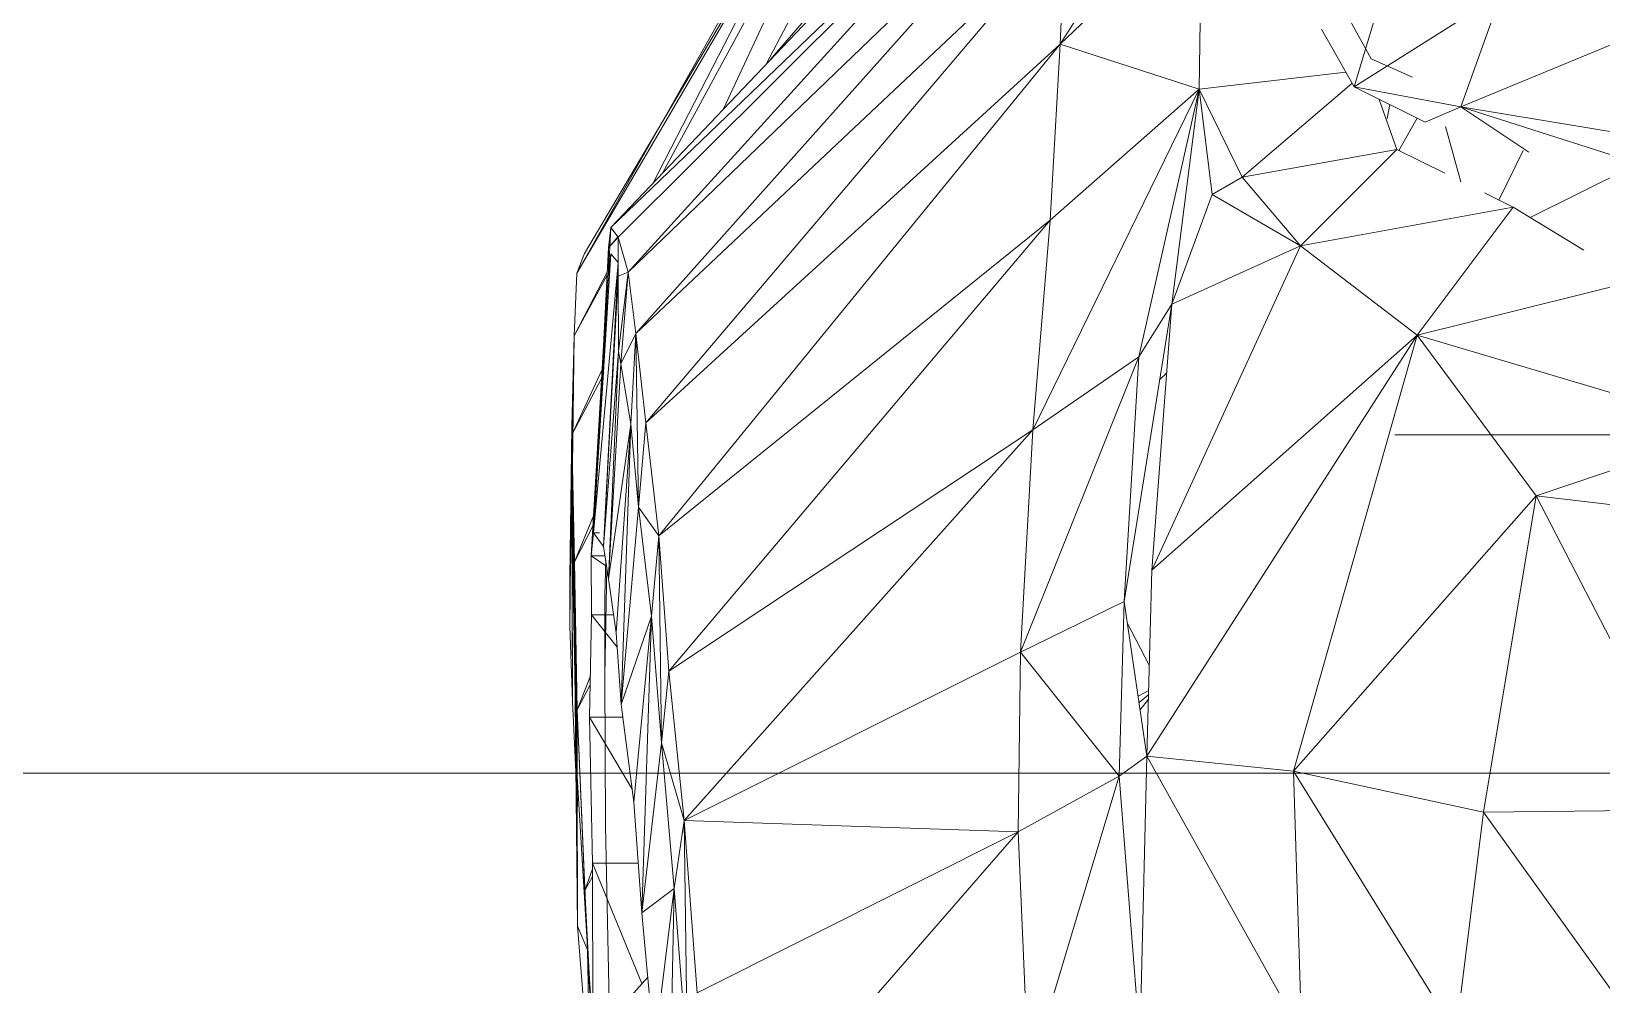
# Model space of a CAD drawing. Header units: inches. Extents: x 9609 to 15463, y -232 to 527.
# Drawn here: x 12401.74 to 12413.74, y -1.62 to 5.67 of the extents above; entities that cross this region are included whole.
import ezdxf

# ---------------------------------------------------------------- set-up
doc = ezdxf.new("R2010")
doc.units = ezdxf.units.IN
doc.header["$MEASUREMENT"] = 0
doc.linetypes.add('Aligning Line 1_8_', pattern=[0.25, 0.125, -0.125])
doc.linetypes.add('Grid Line 1_2_', pattern=[0.875, 0.5, -0.125, 0.125, -0.125])
for name, color, linetype, lineweight in [('0-1', 7, 'Continuous', 5), ('0-4', 252, 'Continuous', 9), ('A-FLOR-LEVL-1', 51, 'Grid Line 1_2_', 9), ('A-GENM', 5, 'Continuous', 9), ('G-ANNO-SYMB', 111, 'Aligning Line 1_8_', 9), ('G-ANNO-SYMB-2', 147, 'Aligning Line 1_8_', 9)]:
    doc.layers.add(name, color=color, linetype=linetype, lineweight=lineweight)

# ---------------------------------------------------------------- blocks, each defined once
blk = doc.blocks.new('CTR - 2nd Phase_rvt-1-BUILDING SECTION - EAST_WEST - LOOKING NORTH')
at = {"layer": 'A-FLOR-LEVL-1'}
blk.add_line((9609.49, 0), (12558.481, 0), dxfattribs=at)
blk = doc.blocks.new('Land_Rover_Evoque_-_SUV_Car_Vehicle_Automobile_13067 - Land Rover EVOQUE_dwg-1230547-BUILDING SECTION - EAST_WEST - LOOKING NORTH')
at = {"layer": 'A-GENM'}
for p, q in [((12409.451, 7.617), (12406.17, 4.17)), ((12409.201, 7.557), (12407.388, 5.449)), ((12410.916, 7.66), (12409.604, 5.569)), ((12406.17, 4.17), (12409.604, 7.465)), ((12409.604, 7.465), (12406.227, 4.095)), ((12409.604, 7.465), (12406.303, 3.827)), ((12407.843, 7.244), (12405.911, 3.819)), ((12407.816, 7.079), (12405.911, 3.819)), ((12407.819, 7.101), (12405.97, 3.971)), ((12409.681, 7.082), (12406.303, 3.827)), ((12406.361, 3.358), (12409.681, 7.082)), ((12407.817, 7.086), (12406.49, 4.506)), ((12407.772, 6.812), (12406.565, 4.585)), ((12410.684, 6.606), (12409.604, 5.569)), ((12410.684, 6.606), (12410.665, 5.225)), ((12407.72, 6.552), (12407.032, 5.076)), ((12406.361, 3.358), (12409.642, 6.451)), ((12406.438, 2.677), (12409.642, 6.451)), ((12409.642, 6.451), (12409.604, 5.569)), ((12412.102, 6.088), (12411.849, 5.243)), ((12407.629, 5.936), (12407.356, 5.416)), ((12411.979, 5.457), (12411.748, 5.878)), ((12412.974, 5.955), (12411.849, 5.243)), ((12412.664, 5.09), (12412.974, 5.955)), ((12414.291, 5.763), (12412.664, 5.09)), ((12411.598, 5.684), (12411.849, 5.243)), ((12406.438, 2.677), (12409.604, 5.569)), ((12409.604, 5.569), (12406.536, 1.814)), ((12409.604, 5.569), (12409.527, 4.226)), ((12410.665, 5.225), (12409.604, 5.569)), ((12412.295, 5.319), (12411.979, 5.457)), ((12410.665, 5.225), (12411.784, 5.357)), ((12410.665, 5.225), (12409.393, 2.623)), ((12410.665, 5.225), (12409.527, 4.226)), ((12410.665, 5.225), (12410.204, 3.181)), ((12410.665, 5.225), (12410.455, 3.584)), ((12410.665, 5.225), (12410.763, 4.42)), ((12410.665, 5.225), (12410.994, 4.554)), ((12411.832, 5.269), (12410.994, 4.554)), ((12411.849, 5.243), (12412.39, 4.974)), ((12412.664, 5.09), (12411.849, 5.243)), ((12412.041, 5.148), (12412.174, 4.765)), ((12412.041, 5.148), (12412.174, 4.765)), ((12412.102, 5.003), (12412.12, 5.108)), ((12412.664, 5.09), (12412.39, 4.974)), ((12413.942, 4.88), (12412.664, 5.09)), ((12412.664, 5.09), (12414.219, 4.595)), ((12412.664, 5.09), (12413.184, 4.744)), ((12412.329, 5.005), (12412.19, 4.757)), ((12412.663, 4.517), (12412.547, 4.94)), ((12412.174, 4.765), (12410.994, 4.554)), ((12411.438, 4.028), (12412.174, 4.765)), ((12412.542, 4.583), (12412.174, 4.765)), ((12412.542, 4.583), (12412.174, 4.765)), ((12412.955, 4.379), (12413.139, 4.758)), ((12413.963, 4.628), (12413.194, 4.245)), ((12410.763, 4.42), (12410.994, 4.554)), ((12411.438, 4.028), (12410.994, 4.554)), ((12410.455, 3.584), (12410.763, 4.42)), ((12411.438, 4.028), (12410.763, 4.42)), ((12411.438, 4.028), (12413.063, 4.325)), ((12412.329, 3.347), (12413.063, 4.325)), ((12413.063, 4.325), (12412.845, 4.433)), ((12413.063, 4.325), (12412.845, 4.433)), ((12413.602, 3.996), (12413.063, 4.325)), ((12413.602, 3.996), (12413.063, 4.325)), ((12406.536, 1.814), (12409.527, 4.226)), ((12409.527, 4.226), (12406.614, 0.778)), ((12409.527, 4.226), (12409.393, 2.623)), ((12406.17, 4.17), (12406.152, 3.822)), ((12406.153, 4.014), (12406.17, 4.17)), ((12406.225, 4.097), (12406.153, 4.014)), ((12406.153, 4.014), (12406.227, 4.095)), ((12406.17, 4.17), (12406.227, 4.095)), ((12406.227, 4.095), (12406.227, 3.797)), ((12406.303, 3.827), (12406.227, 4.095)), ((12405.911, 3.819), (12405.97, 3.971)), ((12406.039, 1.836), (12406.17, 3.968)), ((12406.153, 4.014), (12406.115, 3.265)), ((12406.153, 4.014), (12406.152, 3.822)), ((12406.17, 3.968), (12406.152, 3.822)), ((12406.154, 3.822), (12406.153, 4.014)), ((12406.227, 3.902), (12406.17, 3.968)), ((12410.303, 1.55), (12411.438, 4.028)), ((12410.455, 3.584), (12411.438, 4.028)), ((12412.329, 3.347), (12411.438, 4.028)), ((12406.039, 1.836), (12406.227, 3.897)), ((12406.115, 1.731), (12406.227, 3.893)), ((12406.144, 3.833), (12405.891, 3.341)), ((12405.891, 3.341), (12405.911, 3.819)), ((12406.142, 3.805), (12405.891, 3.341)), ((12406.039, 1.836), (12406.152, 3.822)), ((12406.152, 3.822), (12406.115, 3.265)), ((12406.115, 3.265), (12406.152, 3.822)), ((12406.115, 1.731), (12406.227, 3.797)), ((12406.303, 3.827), (12406.227, 3.797)), ((12406.228, 3.221), (12406.227, 3.797)), ((12406.227, 3.797), (12406.228, 3.221)), ((12406.303, 3.827), (12406.228, 3.221)), ((12406.303, 3.827), (12406.247, 3.126)), ((12406.361, 3.358), (12406.303, 3.827)), ((12412.329, 3.347), (12413.991, 3.759)), ((12410.091, 1.31), (12410.455, 3.584)), ((12410.204, 3.181), (12410.455, 3.584)), ((12410.455, 3.584), (12410.303, 1.55)), ((12405.872, 2.584), (12405.891, 3.341)), ((12405.891, 3.341), (12405.873, 2.649)), ((12405.891, 3.341), (12405.873, 1.95)), ((12406.021, 1.661), (12406.115, 3.265)), ((12406.039, 1.836), (12406.115, 3.265)), ((12406.361, 3.358), (12406.247, 3.126)), ((12406.361, 3.358), (12406.324, 2.666)), ((12406.361, 3.358), (12406.438, 2.677)), ((12406.361, 3.358), (12406.382, 2.033)), ((12410.266, 0.129), (12412.329, 3.347)), ((12410.303, 1.55), (12412.329, 3.347)), ((12411.386, 0.015), (12412.329, 3.347)), ((12413.238, 2.119), (12412.329, 3.347)), ((12412.329, 3.347), (12414.746, 2.627)), ((12406.115, 1.731), (12406.228, 3.221)), ((12406.153, 1.483), (12406.228, 3.221)), ((12406.153, 1.483), (12406.247, 3.126)), ((12406.247, 3.126), (12406.228, 3.221)), ((12406.228, 3.221), (12406.247, 3.126)), ((12406.324, 2.666), (12406.247, 3.126)), ((12406.247, 3.126), (12406.324, 2.666)), ((12409.299, 0.925), (12410.204, 3.181)), ((12409.393, 2.623), (12410.204, 3.181)), ((12410.204, 3.181), (12410.091, 1.31)), ((12406.105, 3.084), (12405.872, 2.584)), ((12406.101, 3.021), (12405.872, 2.584)), ((12410.362, 3.005), (12410.415, 3.057)), ((12405.873, 2.649), (12405.857, 1.122)), ((12405.858, 1.495), (12405.873, 2.649)), ((12405.873, 2.649), (12405.873, 2.584)), ((12405.873, 2.649), (12405.877, 0.547)), ((12405.873, 2.649), (12405.873, 2.584)), ((12406.153, 1.483), (12406.324, 2.666)), ((12406.211, 1.072), (12406.324, 2.666)), ((12406.25, 0.525), (12406.324, 2.666)), ((12406.382, 2.033), (12406.324, 2.666)), ((12406.324, 2.666), (12406.382, 2.033)), ((12406.438, 2.677), (12406.382, 2.033)), ((12406.438, 2.677), (12406.536, 1.814)), ((12405.872, 2.584), (12405.873, 1.95)), ((12405.872, 2.584), (12405.893, 1.039)), ((12405.872, 2.584), (12405.892, 1.615)), ((12406.614, 0.778), (12409.393, 2.623)), ((12409.393, 2.623), (12406.731, -0.363)), ((12409.393, 2.623), (12409.299, 0.925)), ((12412.16, 2.584), (12425.542, 2.581)), ((12413.238, 2.119), (12414.746, 2.627)), ((12411.386, 0.015), (12413.238, 2.119)), ((12412.836, -0.3), (12413.238, 2.119)), ((12414.478, -0.28), (12413.238, 2.119)), ((12415.074, 1.899), (12413.238, 2.119)), ((12405.873, 1.95), (12405.893, 1.039)), ((12405.877, 0.547), (12405.873, 1.95)), ((12405.873, 1.95), (12405.896, 0.759)), ((12405.873, 1.95), (12405.893, 1.039)), ((12406.039, 1.965), (12405.892, 1.615)), ((12406.25, 0.525), (12406.382, 2.033)), ((12406.48, 1.199), (12406.382, 2.033)), ((12406.382, 2.033), (12406.48, 1.199)), ((12406.536, 1.814), (12406.382, 2.033)), ((12406.035, 1.892), (12405.892, 1.615)), ((12406.039, 1.836), (12406.021, 1.661)), ((12406.115, 1.731), (12406.039, 1.836)), ((12406.084, 1.836), (12406.039, 1.836)), ((12406.536, 1.814), (12406.48, 1.199)), ((12406.536, 1.814), (12406.614, 0.778)), ((12406.536, 1.814), (12406.557, 0.23)), ((12405.864, 1.771), (12405.858, 1.495)), ((12406.153, 1.483), (12406.115, 1.731)), ((12405.893, 1.039), (12405.892, 1.615)), ((12405.892, 1.615), (12405.913, -0.026)), ((12405.892, 1.615), (12405.912, 0.484)), ((12406.021, 1.661), (12406.023, 1.208)), ((12406.126, 1.661), (12406.021, 1.661)), ((12406.021, 1.661), (12406.139, 1.578)), ((12406.124, 1.357), (12406.131, 1.626)), ((12406.139, 1.574), (12406.125, 0.743)), ((12405.858, 1.495), (12405.857, 1.122)), ((12406.211, 1.072), (12406.153, 1.483)), ((12410.266, 0.129), (12410.303, 1.55)), ((12406.124, 1.357), (12406.125, 0.743)), ((12406.023, 1.208), (12406.008, 0.428)), ((12406.192, 1.208), (12406.023, 1.208)), ((12406.023, 1.208), (12406.219, 0.963)), ((12409.299, 0.925), (12410.091, 1.31)), ((12410.091, 1.31), (12410.054, -0.025)), ((12410.091, 1.31), (12410.266, 0.129)), ((12405.857, 1.122), (12405.877, 0.547)), ((12406.25, 0.525), (12406.48, 1.199)), ((12406.347, -0.223), (12406.48, 1.199)), ((12406.406, -1.067), (12406.48, 1.199)), ((12406.557, 0.23), (12406.48, 1.199)), ((12406.48, 1.199), (12406.557, 0.23)), ((12410.115, 1.147), (12410.284, 0.824)), ((12405.893, 1.039), (12405.913, -0.026)), ((12405.915, -0.259), (12405.893, 1.039)), ((12405.893, 1.039), (12405.916, -1.17)), ((12405.893, 1.039), (12405.913, -0.026)), ((12406.25, 0.525), (12406.211, 1.072)), ((12406.731, -0.363), (12409.299, 0.925)), ((12409.299, 0.925), (12409.282, -0.448)), ((12409.299, 0.925), (12410.054, -0.025)), ((12406.014, 0.743), (12405.912, 0.484)), ((12406.129, -0.403), (12406.125, 0.743)), ((12406.614, 0.778), (12406.557, 0.23)), ((12406.614, 0.778), (12406.731, -0.363)), ((12406.013, 0.675), (12405.912, 0.484)), ((12410.198, 0.587), (12410.279, 0.63)), ((12410.279, 0.601), (12410.206, 0.538)), ((12405.877, 0.547), (12405.915, -0.259)), ((12405.912, 0.484), (12405.992, -1.35)), ((12405.912, 0.484), (12405.971, -0.898)), ((12405.913, -0.026), (12405.912, 0.484)), ((12406.347, -0.223), (12406.25, 0.525)), ((12410.278, 0.565), (12410.214, 0.484)), ((12406.008, 0.428), (12406.031, -0.688)), ((12406.263, 0.428), (12406.008, 0.428)), ((12406.008, 0.428), (12406.334, -0.123)), ((12406.406, -1.067), (12406.557, 0.23)), ((12406.655, -0.883), (12406.557, 0.23)), ((12406.557, 0.23), (12406.655, -0.883)), ((12406.731, -0.363), (12406.557, 0.23)), ((12410.054, -0.025), (12410.266, 0.129)), ((12410.266, 0.129), (12410.212, -2.051)), ((12410.266, 0.129), (12411.386, 0.015)), ((12410.266, 0.129), (12411.448, -1.991)), ((12412.836, -0.3), (12411.386, 0.015)), ((12411.386, 0.015), (12411.448, -1.991)), ((12411.386, 0.015), (12412.627, -1.99)), ((12405.913, -0.026), (12405.991, -1.333)), ((12405.916, -1.17), (12405.913, -0.026)), ((12405.913, -0.026), (12405.991, -1.333)), ((12409.282, -0.448), (12410.054, -0.025)), ((12410.054, -0.025), (12409.362, -2.33)), ((12410.054, -0.025), (12410.212, -2.051)), ((12406.406, -1.067), (12406.347, -0.223)), ((12412.836, -0.3), (12412.627, -1.99)), ((12412.836, -0.3), (12414.478, -0.28)), ((12414.192, -2.182), (12412.836, -0.3)), ((12406.16, -1.885), (12406.129, -0.403)), ((12406.731, -0.363), (12406.655, -0.883)), ((12406.731, -0.363), (12409.282, -0.448)), ((12406.731, -0.363), (12406.83, -1.679)), ((12406.731, -0.363), (12406.754, -2.159)), ((12409.282, -0.448), (12406.83, -1.679)), ((12409.282, -0.448), (12406.967, -3.109)), ((12409.282, -0.448), (12409.362, -2.33)), ((12406.031, -0.688), (12406.035, -2.255)), ((12406.379, -0.688), (12406.031, -0.688)), ((12406.031, -0.688), (12406.408, -1.609)), ((12406.031, -0.732), (12405.971, -0.898)), ((12406.031, -0.79), (12405.971, -0.898)), ((12405.992, -1.35), (12405.971, -0.898)), ((12405.971, -0.898), (12406.035, -2.101)), ((12406.406, -1.067), (12406.655, -0.883)), ((12406.504, -2.103), (12406.655, -0.883)), ((12406.602, -3.284), (12406.655, -0.883)), ((12406.754, -2.159), (12406.655, -0.883)), ((12406.655, -0.883), (12406.754, -2.159)), ((12406.504, -2.103), (12406.406, -1.067)), ((12405.916, -1.17), (12406.014, -2.407)), ((12405.916, -1.17), (12405.992, -1.35)), ((12405.992, -1.35), (12406.007, -1.569)), ((12405.992, -1.35), (12406.035, -1.96)), ((12405.992, -1.35), (12406.014, -2.407)), ((12405.992, -1.35), (12406.007, -1.569)), ((12405.992, -1.35), (12406.035, -2.128)), ((12406.452, -1.56), (12406.098, -1.954))]:
    blk.add_line(p, q, dxfattribs=at)
blk = doc.blocks.new('Land_Rover_Evoque_-_SUV_Car_Vehicle_Automobile_13067 - Land_Rover_Evoque_-_SUV_Car_Vehicle_Automobile_13067-1230553-BUILDING SECTION - EAST_WEST - LOOKING NORTH')
blk.add_blockref('Land_Rover_Evoque_-_SUV_Car_Vehicle_Automobile_13067 - Land Rover EVOQUE_dwg-1230547-BUILDING SECTION - EAST_WEST - LOOKING NORTH', (0, 0))
blk = doc.blocks.new('CTR  - Topography_rvt-1-BUILDING SECTION - EAST_WEST - LOOKING NORTH')
at = {"layer": 'A-FLOR-LEVL-1'}
blk.add_line((9609.49, 0), (12558.481, 0), dxfattribs=at)
at = {"layer": 'G-ANNO-SYMB-2'}
blk.add_line((9742.879, 0), (12461.756, 0), dxfattribs=at)
at = {"layer": '0-4'}
blk.add_blockref('Land_Rover_Evoque_-_SUV_Car_Vehicle_Automobile_13067 - Land_Rover_Evoque_-_SUV_Car_Vehicle_Automobile_13067-1230553-BUILDING SECTION - EAST_WEST - LOOKING NORTH', (0, 0), dxfattribs=at)
blk = doc.blocks.new('CTR - 1st Phase - Common Walls_rvt-1-BUILDING SECTION - EAST_WEST - LOOKING NORTH')
at = {"layer": 'A-FLOR-LEVL-1'}
blk.add_line((9609.49, 0), (12558.481, 0), dxfattribs=at)
at = {"layer": 'G-ANNO-SYMB-2'}
blk.add_line((9706.212, 0), (12461.756, 0), dxfattribs=at)

msp = doc.modelspace()

# ---------------------------------------------------------------- linework, layer by layer
at = {"layer": 'A-FLOR-LEVL-1'}
msp.add_line((9610.2403, 0), (12557.7313, 0), dxfattribs=at)
at = {"layer": 'G-ANNO-SYMB'}
msp.add_line((9706.2119, 0), (12461.7559, 0), dxfattribs=at)

# ---------------------------------------------------------------- block references
at = {"layer": '0-1'}
for name in ['CTR - 2nd Phase_rvt-1-BUILDING SECTION - EAST_WEST - LOOKING NORTH', 'CTR - 1st Phase - Common Walls_rvt-1-BUILDING SECTION - EAST_WEST - LOOKING NORTH', 'CTR  - Topography_rvt-1-BUILDING SECTION - EAST_WEST - LOOKING NORTH']:
    msp.add_blockref(name, (0, 0), dxfattribs=at)

doc.saveas('drawing.dxf')
